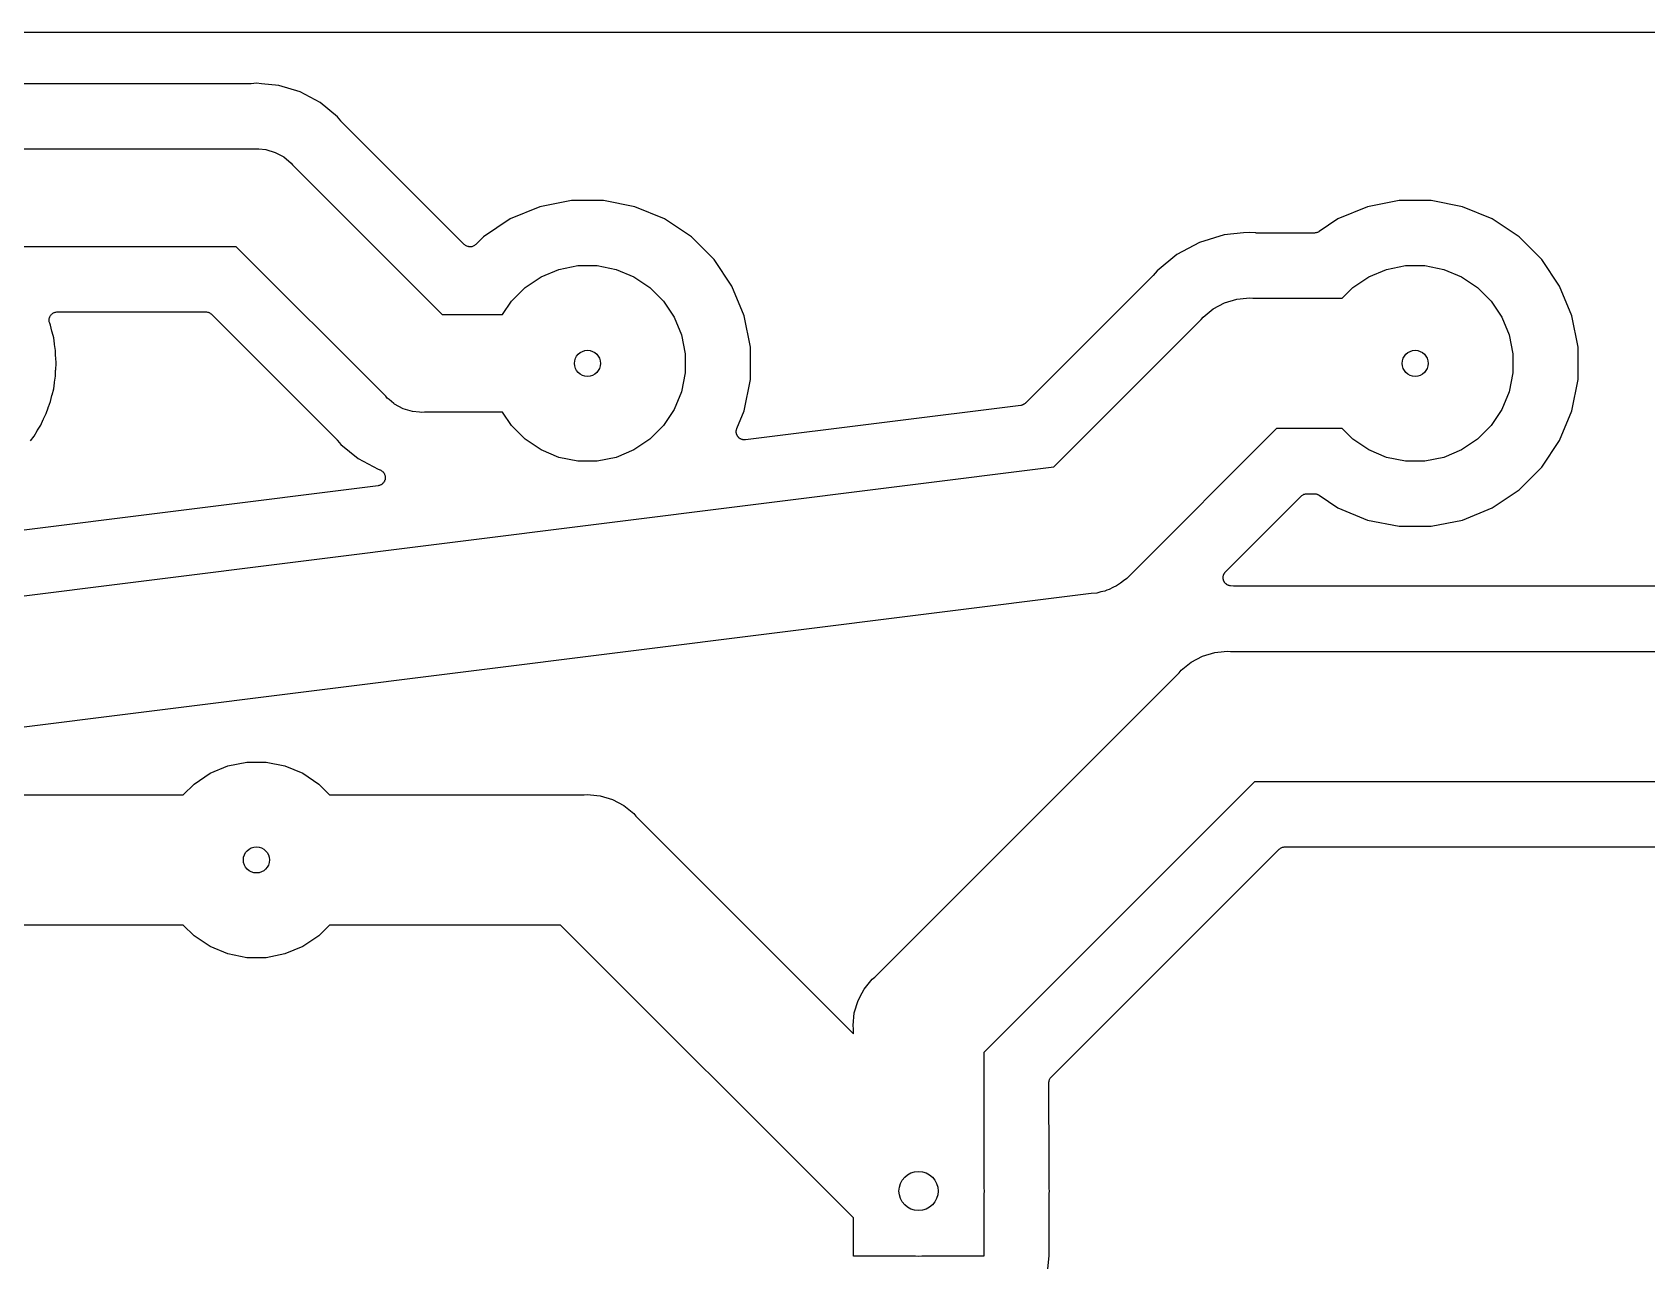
# Model space of a CAD drawing. Extents: x 74 to 216, y -130 to -38.
# Drawn here: x 123.56 to 148.33, y -56.98 to -38.1 of the extents above; entities that cross this region are included whole.
import ezdxf

# ---------------------------------------------------------------- set-up
doc = ezdxf.new("R2010")
doc.units = 0
doc.layers.add('BLACK', color=7, linetype='CONTINUOUS')

msp = doc.modelspace()

# ---------------------------------------------------------------- linework, layer by layer
at = {"layer": 'BLACK', "linetype": 'CONTINUOUS'}
for p, q in [((73.787, -38.1), (215.773, -38.1)), ((126.908, -38.89), (101.692, -38.89)), ((126.913, -38.8895), (126.908, -38.89)), ((126.918, -38.8895), (126.913, -38.8895)), ((126.92, -38.8894), (126.918, -38.8895)), ((127, -38.8815), (126.92, -38.8894)), ((127.08, -38.8894), (127, -38.8815)), ((127.343, -38.9153), (127.08, -38.8894)), ((127.08, -38.8894), (127.08, -38.8894)), ((127.673, -39.0154), (127.343, -38.9153)), ((127.977, -39.1779), (127.673, -39.0154)), ((128.243, -39.3966), (127.977, -39.1779)), ((128.294, -39.4585), (128.243, -39.3966)), ((128.298, -39.4623), (128.294, -39.4585)), ((128.301, -39.4665), (128.298, -39.4623)), ((128.303, -39.4678), (128.301, -39.4665)), ((130.19, -41.355), (128.303, -39.4678)), ((101.637, -39.89), (126.963, -39.89)), ((126.963, -39.89), (127, -39.8864)), ((127, -39.8864), (127.037, -39.89)), ((127.037, -39.89), (127.037, -39.89)), ((127.037, -39.89), (127.147, -39.9009)), ((127.147, -39.9009), (127.288, -39.9437)), ((127.288, -39.9437), (127.419, -40.0134)), ((127.419, -40.0134), (127.533, -40.1071)), ((127.533, -40.1071), (127.556, -40.1357)), ((127.556, -40.1357), (129.851, -42.43)), ((131.351, -40.7761), (130.896, -40.9645)), ((131.834, -40.68), (131.351, -40.7761)), ((132.326, -40.68), (131.834, -40.68)), ((132.809, -40.7761), (132.326, -40.68)), ((133.264, -40.9645), (132.809, -40.7761)), ((144.051, -40.7761), (143.596, -40.9645)), ((144.534, -40.68), (144.051, -40.7761)), ((145.026, -40.68), (144.534, -40.68)), ((145.509, -40.7761), (145.026, -40.68)), ((145.964, -40.9645), (145.509, -40.7761)), ((130.896, -40.9645), (130.486, -41.2381)), ((133.674, -41.2381), (133.264, -40.9645)), ((143.596, -40.9645), (143.305, -41.1586)), ((146.374, -41.2381), (145.964, -40.9645)), ((130.199, -41.3626), (130.19, -41.355)), ((130.208, -41.3702), (130.199, -41.3626)), ((130.359, -41.3637), (130.35, -41.3712)), ((130.368, -41.3562), (130.359, -41.3637)), ((130.369, -41.3556), (130.368, -41.3562)), ((130.486, -41.2381), (130.369, -41.355)), ((130.369, -41.355), (130.369, -41.3556)), ((130.369, -41.3556), (130.369, -41.3556)), ((130.369, -41.3556), (130.369, -41.3556)), ((134.022, -41.5863), (133.674, -41.2381)), ((141.471, -41.3233), (141.123, -41.509)), ((141.848, -41.2089), (141.471, -41.3233)), ((142.148, -41.1794), (141.848, -41.2089)), ((142.24, -41.1703), (142.148, -41.1794)), ((142.148, -41.1794), (142.148, -41.1794)), ((142.332, -41.1794), (142.24, -41.1703)), ((142.337, -41.1794), (142.332, -41.1794)), ((142.343, -41.18), (142.337, -41.1794)), ((142.344, -41.18), (142.343, -41.18)), ((143.235, -41.18), (142.344, -41.18)), ((143.246, -41.1789), (143.235, -41.18)), ((143.258, -41.1779), (143.246, -41.1789)), ((143.259, -41.1777), (143.258, -41.1779)), ((143.271, -41.1742), (143.259, -41.1776)), ((143.259, -41.1776), (143.259, -41.1777)), ((143.282, -41.171), (143.271, -41.1742)), ((143.283, -41.1706), (143.282, -41.171)), ((143.293, -41.165), (143.283, -41.1704)), ((143.283, -41.1704), (143.283, -41.1706)), ((143.304, -41.1596), (143.293, -41.165)), ((143.305, -41.1588), (143.304, -41.1596)), ((143.305, -41.1586), (143.305, -41.1588)), ((143.305, -41.1588), (143.305, -41.1588)), ((143.305, -41.1588), (143.305, -41.1588)), ((146.722, -41.5863), (146.374, -41.2381)), ((126.689, -41.39), (101.911, -41.39)), ((128.984, -43.6843), (126.689, -41.39)), ((130.209, -41.3704), (130.208, -41.3702)), ((130.209, -41.3707), (130.209, -41.3704)), ((130.22, -41.3764), (130.209, -41.3707)), ((130.23, -41.3821), (130.22, -41.3764)), ((130.23, -41.3822), (130.23, -41.3821)), ((130.231, -41.3824), (130.23, -41.3822)), ((130.242, -41.3859), (130.231, -41.3824)), ((130.254, -41.3895), (130.242, -41.3859)), ((130.254, -41.3896), (130.254, -41.3895)), ((130.255, -41.3897), (130.254, -41.3896)), ((130.266, -41.3909), (130.255, -41.3897)), ((130.278, -41.3922), (130.266, -41.3909)), ((130.279, -41.3921), (130.278, -41.3922)), ((130.291, -41.3911), (130.279, -41.3922)), ((130.279, -41.3922), (130.279, -41.3921)), ((130.303, -41.39), (130.291, -41.3911)), ((130.304, -41.3899), (130.303, -41.3899)), ((130.303, -41.3899), (130.303, -41.39)), ((130.315, -41.3864), (130.304, -41.3899)), ((130.327, -41.3831), (130.315, -41.3864)), ((130.328, -41.3828), (130.327, -41.3829)), ((130.327, -41.3829), (130.327, -41.3831)), ((130.338, -41.3772), (130.328, -41.3828)), ((130.349, -41.3717), (130.338, -41.3772)), ((130.35, -41.3712), (130.349, -41.3714)), ((130.349, -41.3714), (130.349, -41.3717)), ((134.295, -41.9958), (134.022, -41.5863)), ((141.123, -41.509), (140.819, -41.7589)), ((146.995, -41.9958), (146.722, -41.5863)), ((131.124, -42.0149), (131.369, -41.8507)), ((131.369, -41.8507), (131.642, -41.7376)), ((131.642, -41.7376), (131.932, -41.68)), ((131.932, -41.68), (132.228, -41.68)), ((132.228, -41.68), (132.518, -41.7376)), ((132.518, -41.7376), (132.791, -41.8507)), ((132.791, -41.8507), (133.036, -42.0149)), ((140.752, -41.8397), (138.802, -43.7897)), ((140.755, -41.8355), (140.752, -41.8397)), ((140.759, -41.8318), (140.755, -41.8355)), ((140.76, -41.8304), (140.759, -41.8318)), ((140.819, -41.7589), (140.76, -41.8304)), ((143.824, -42.0149), (144.069, -41.8507)), ((144.069, -41.8507), (144.342, -41.7376)), ((144.342, -41.7376), (144.632, -41.68)), ((144.632, -41.68), (144.928, -41.68)), ((144.928, -41.68), (145.218, -41.7376)), ((145.218, -41.7376), (145.491, -41.8507)), ((145.491, -41.8507), (145.736, -42.0149)), ((130.915, -42.2238), (131.124, -42.0149)), ((133.036, -42.0149), (133.245, -42.2238)), ((134.484, -42.4508), (134.295, -41.9958)), ((143.659, -42.18), (143.824, -42.0149)), ((145.736, -42.0149), (145.945, -42.2238)), ((147.184, -42.4508), (146.995, -41.9958)), ((130.777, -42.43), (130.915, -42.2238)), ((133.245, -42.2238), (133.409, -42.4695)), ((141.529, -42.4695), (141.682, -42.3445)), ((141.682, -42.3445), (141.855, -42.2517)), ((141.855, -42.2517), (142.044, -42.1945)), ((142.044, -42.1945), (142.191, -42.18)), ((142.191, -42.18), (142.24, -42.1752)), ((142.191, -42.18), (142.191, -42.18)), ((142.24, -42.1752), (142.289, -42.18)), ((142.289, -42.18), (143.659, -42.18)), ((145.945, -42.2238), (146.109, -42.4695)), ((123.821, -42.5154), (123.822, -42.5036)), ((123.821, -42.5158), (123.821, -42.5154)), ((123.821, -42.5161), (123.821, -42.5158)), ((123.822, -42.5281), (123.821, -42.5161)), ((123.822, -42.5036), (123.823, -42.4915)), ((123.823, -42.5401), (123.822, -42.5281)), ((123.823, -42.4908), (123.827, -42.4794)), ((123.823, -42.4911), (123.823, -42.4908)), ((123.823, -42.4915), (123.823, -42.4911)), ((123.823, -42.5405), (123.823, -42.5401)), ((123.823, -42.5408), (123.823, -42.5405)), ((123.826, -42.5522), (123.823, -42.5408)), ((123.83, -42.564), (123.826, -42.5522)), ((123.827, -42.4794), (123.831, -42.4678)), ((123.83, -42.5646), (123.83, -42.564)), ((123.83, -42.5656), (123.83, -42.5646)), ((123.83, -42.5646), (123.83, -42.5646)), ((123.83, -42.5646), (123.83, -42.5646)), ((123.843, -42.5966), (123.83, -42.5656)), ((123.831, -42.4672), (123.837, -42.4566)), ((123.831, -42.4675), (123.831, -42.4672)), ((123.831, -42.4678), (123.831, -42.4675)), ((123.837, -42.4566), (123.842, -42.446)), ((123.842, -42.446), (123.843, -42.4457)), ((123.843, -42.4454), (123.85, -42.4362)), ((123.843, -42.4457), (123.843, -42.4454)), ((123.861, -42.6873), (123.843, -42.5966)), ((123.85, -42.4362), (123.858, -42.4269)), ((123.858, -42.4267), (123.859, -42.4264)), ((123.858, -42.4269), (123.858, -42.4267)), ((123.859, -42.4264), (123.868, -42.419)), ((123.868, -42.419), (123.877, -42.4112)), ((123.877, -42.4112), (123.878, -42.4111)), ((123.878, -42.4109), (123.888, -42.4053)), ((123.878, -42.4111), (123.878, -42.4109)), ((123.888, -42.4053), (123.899, -42.3996)), ((123.899, -42.3996), (123.9, -42.3995)), ((123.9, -42.3993), (123.911, -42.3959)), ((123.9, -42.3995), (123.9, -42.3993)), ((123.911, -42.3959), (123.923, -42.3924)), ((123.923, -42.3924), (123.924, -42.3923)), ((123.923, -42.3924), (123.923, -42.3924)), ((123.924, -42.3923), (123.936, -42.3912)), ((123.936, -42.3912), (123.948, -42.39)), ((123.948, -42.39), (126.223, -42.39)), ((126.223, -42.39), (126.223, -42.39)), ((126.223, -42.39), (126.223, -42.39)), ((126.223, -42.39), (126.223, -42.39)), ((126.223, -42.39), (126.224, -42.39)), ((126.224, -42.39), (126.236, -42.3913)), ((126.236, -42.3913), (126.248, -42.3925)), ((126.248, -42.3925), (126.248, -42.3927)), ((126.248, -42.3927), (126.249, -42.3928)), ((126.249, -42.3928), (126.26, -42.3963)), ((126.26, -42.3963), (126.271, -42.3998)), ((126.271, -42.3998), (126.272, -42.4001)), ((126.272, -42.4001), (126.273, -42.4003)), ((126.273, -42.4003), (126.283, -42.4059)), ((126.283, -42.4059), (126.293, -42.4115)), ((126.293, -42.4115), (126.294, -42.4119)), ((126.294, -42.4119), (126.294, -42.4122)), ((126.294, -42.4122), (126.303, -42.4197)), ((126.303, -42.4197), (126.312, -42.4272)), ((126.312, -42.4272), (128.237, -44.3522)), ((129.851, -42.43), (130.777, -42.43)), ((133.409, -42.4695), (133.522, -42.7425)), ((134.58, -42.9338), (134.484, -42.4508)), ((139.236, -44.7703), (141.498, -42.5076)), ((141.498, -42.5076), (141.529, -42.4695)), ((146.109, -42.4695), (146.222, -42.7425)), ((147.28, -42.9338), (147.184, -42.4508)), ((123.863, -42.6925), (123.861, -42.6873)), ((123.864, -42.6977), (123.863, -42.6925)), ((123.864, -42.6994), (123.864, -42.6977)), ((123.891, -42.7879), (123.864, -42.6994)), ((123.9, -42.88), (123.891, -42.7879)), ((133.522, -42.7425), (133.58, -43.0323)), ((146.222, -42.7425), (146.28, -43.0323)), ((123.901, -42.8852), (123.9, -42.88)), ((123.902, -42.8906), (123.901, -42.8852)), ((123.902, -42.8923), (123.902, -42.8906)), ((123.92, -42.983), (123.902, -42.8923)), ((123.92, -43.0755), (123.92, -42.983)), ((123.921, -43.0808), (123.92, -43.0755)), ((123.92, -43.0862), (123.921, -43.0808)), ((123.921, -43.088), (123.92, -43.0862)), ((123.93, -43.18), (123.921, -43.088)), ((133.58, -43.0323), (133.58, -43.3277)), ((134.58, -43.4262), (134.58, -42.9338)), ((146.28, -43.0323), (146.28, -43.3277)), ((147.28, -43.4262), (147.28, -42.9338)), ((123.92, -43.2827), (123.921, -43.2774)), ((123.92, -43.2845), (123.92, -43.2827)), ((123.92, -43.377), (123.92, -43.2845)), ((123.921, -43.272), (123.93, -43.18)), ((123.921, -43.2774), (123.921, -43.272)), ((133.58, -43.3277), (133.522, -43.6175)), ((146.28, -43.3277), (146.222, -43.6175)), ((123.864, -43.6606), (123.891, -43.5721)), ((123.891, -43.5721), (123.9, -43.48)), ((123.9, -43.4783), (123.901, -43.473)), ((123.9, -43.48), (123.9, -43.4783)), ((123.901, -43.473), (123.902, -43.4677)), ((123.902, -43.4677), (123.92, -43.377)), ((134.484, -43.9092), (134.58, -43.4262)), ((147.184, -43.9092), (147.28, -43.4262)), ((123.808, -43.8488), (123.843, -43.7634)), ((123.843, -43.7634), (123.861, -43.6727)), ((123.861, -43.6727), (123.862, -43.6709)), ((123.862, -43.6709), (123.863, -43.6658)), ((123.863, -43.6658), (123.864, -43.6606)), ((129.007, -43.7129), (128.984, -43.6843)), ((129.036, -43.7364), (129.007, -43.7129)), ((129.107, -43.7952), (129.036, -43.7364)), ((129.036, -43.7364), (129.036, -43.7364)), ((129.121, -43.8066), (129.107, -43.7952)), ((129.252, -43.8763), (129.121, -43.8066)), ((133.522, -43.6175), (133.409, -43.8905)), ((138.728, -43.826), (134.505, -44.3538)), ((138.732, -43.8251), (138.728, -43.826)), ((138.735, -43.8248), (138.732, -43.8251)), ((138.744, -43.8224), (138.735, -43.8248)), ((138.752, -43.8205), (138.744, -43.8224)), ((138.755, -43.8189), (138.752, -43.8205)), ((138.759, -43.8179), (138.755, -43.8189)), ((138.767, -43.8139), (138.759, -43.8179)), ((138.775, -43.8105), (138.767, -43.8139)), ((138.778, -43.8082), (138.775, -43.8105)), ((138.781, -43.8065), (138.778, -43.8082)), ((138.788, -43.8011), (138.781, -43.8065)), ((138.795, -43.7962), (138.788, -43.8011)), ((138.798, -43.7934), (138.795, -43.7962)), ((138.801, -43.791), (138.798, -43.7934)), ((138.802, -43.7897), (138.801, -43.791)), ((146.222, -43.6175), (146.109, -43.8905)), ((123.692, -44.1274), (123.728, -44.0419)), ((123.728, -44.0403), (123.731, -44.0356)), ((123.728, -44.0419), (123.728, -44.0403)), ((123.731, -44.0356), (123.733, -44.0306)), ((123.733, -44.0306), (123.777, -43.9491)), ((123.777, -43.9491), (123.804, -43.8606)), ((123.804, -43.8589), (123.806, -43.854)), ((123.804, -43.8606), (123.804, -43.8589)), ((123.806, -43.854), (123.808, -43.8488)), ((129.393, -43.9191), (129.252, -43.8763)), ((129.503, -43.93), (129.393, -43.9191)), ((129.54, -43.9336), (129.503, -43.93)), ((129.503, -43.93), (129.503, -43.93)), ((129.577, -43.93), (129.54, -43.9336)), ((130.777, -43.93), (129.577, -43.93)), ((130.915, -44.1362), (130.777, -43.93)), ((133.409, -43.8905), (133.245, -44.1362)), ((134.372, -44.1792), (134.484, -43.9092)), ((146.109, -43.8905), (145.945, -44.1362)), ((146.995, -44.3642), (147.184, -43.9092)), ((123.532, -44.368), (123.591, -44.2965)), ((123.591, -44.2965), (123.635, -44.215)), ((123.635, -44.2134), (123.638, -44.209)), ((123.635, -44.215), (123.635, -44.2134)), ((123.638, -44.209), (123.641, -44.2043)), ((123.641, -44.2043), (123.692, -44.1274)), ((131.124, -44.3451), (130.915, -44.1362)), ((133.245, -44.1362), (133.036, -44.3451)), ((134.362, -44.2275), (134.363, -44.2227)), ((134.363, -44.2351), (134.362, -44.2275)), ((134.363, -44.2179), (134.364, -44.2104)), ((134.363, -44.2227), (134.363, -44.2179)), ((134.363, -44.2426), (134.363, -44.2351)), ((134.364, -44.2474), (134.363, -44.2426)), ((134.364, -44.2104), (134.365, -44.2029)), ((134.365, -44.2522), (134.364, -44.2474)), ((134.365, -44.2029), (134.366, -44.1982)), ((134.367, -44.2595), (134.365, -44.2522)), ((134.366, -44.1982), (134.367, -44.1935)), ((134.367, -44.1935), (134.37, -44.1864)), ((134.369, -44.2669), (134.367, -44.2595)), ((134.371, -44.2713), (134.369, -44.2669)), ((134.37, -44.1864), (134.372, -44.1792)), ((134.372, -44.276), (134.371, -44.2713)), ((134.375, -44.2826), (134.372, -44.276)), ((134.379, -44.2896), (134.375, -44.2826)), ((134.381, -44.2936), (134.379, -44.2896)), ((134.384, -44.2979), (134.381, -44.2936)), ((134.388, -44.3037), (134.384, -44.2979)), ((134.393, -44.31), (134.388, -44.3037)), ((134.396, -44.3133), (134.393, -44.31)), ((134.399, -44.3171), (134.396, -44.3133)), ((134.405, -44.3219), (134.399, -44.3171)), ((134.41, -44.3272), (134.405, -44.3219)), ((134.415, -44.3298), (134.41, -44.3272)), ((134.418, -44.3329), (134.415, -44.3298)), ((134.425, -44.3365), (134.418, -44.3329)), ((134.431, -44.3406), (134.425, -44.3365)), ((134.436, -44.3424), (134.431, -44.3406)), ((142.654, -44.18), (140.416, -46.4178)), ((143.659, -44.18), (142.654, -44.18)), ((143.824, -44.3451), (143.659, -44.18)), ((145.945, -44.1362), (145.736, -44.3451)), ((128.237, -44.3522), (128.239, -44.3535)), ((128.239, -44.3535), (128.242, -44.3577)), ((128.242, -44.3577), (128.246, -44.3615)), ((128.246, -44.3615), (128.297, -44.4234)), ((128.297, -44.4234), (128.563, -44.6421)), ((131.369, -44.5093), (131.124, -44.3451)), ((131.642, -44.6224), (131.369, -44.5093)), ((132.791, -44.5093), (132.518, -44.6224)), ((133.036, -44.3451), (132.791, -44.5093)), ((134.44, -44.3448), (134.436, -44.3424)), ((134.447, -44.347), (134.44, -44.3448)), ((134.454, -44.3498), (134.447, -44.347)), ((134.459, -44.3507), (134.454, -44.3498)), ((134.464, -44.3521), (134.459, -44.3507)), ((134.471, -44.3529), (134.464, -44.3521)), ((134.479, -44.3543), (134.471, -44.3529)), ((134.484, -44.3542), (134.479, -44.3543)), ((134.488, -44.3548), (134.484, -44.3542)), ((134.496, -44.3541), (134.488, -44.3548)), ((134.503, -44.354), (134.496, -44.3541)), ((134.505, -44.3538), (134.503, -44.354)), ((144.069, -44.5093), (143.824, -44.3451)), ((144.342, -44.6224), (144.069, -44.5093)), ((145.491, -44.5093), (145.218, -44.6224)), ((145.736, -44.3451), (145.491, -44.5093)), ((146.722, -44.7737), (146.995, -44.3642)), ((119.318, -47.26), (139.236, -44.7703)), ((128.563, -44.6421), (128.867, -44.8046)), ((128.867, -44.8046), (128.888, -44.811)), ((128.888, -44.811), (128.89, -44.8115)), ((128.89, -44.8115), (128.9, -44.8157)), ((128.9, -44.8157), (128.909, -44.8197)), ((128.909, -44.8197), (128.911, -44.8206)), ((128.911, -44.8206), (128.913, -44.8213)), ((128.913, -44.8213), (128.921, -44.8274)), ((128.921, -44.8274), (128.93, -44.8331)), ((128.93, -44.8331), (128.932, -44.8343)), ((128.932, -44.8343), (128.933, -44.8354)), ((128.933, -44.8354), (128.94, -44.843)), ((131.932, -44.68), (131.642, -44.6224)), ((132.228, -44.68), (131.932, -44.68)), ((132.518, -44.6224), (132.228, -44.68)), ((144.632, -44.68), (144.342, -44.6224)), ((144.928, -44.68), (144.632, -44.68)), ((145.218, -44.6224), (144.928, -44.68)), ((146.374, -45.1219), (146.722, -44.7737)), ((128.867, -45.0586), (119.263, -46.259)), ((128.877, -45.0562), (128.867, -45.0586)), ((128.888, -45.0542), (128.877, -45.0562)), ((128.889, -45.0535), (128.888, -45.0542)), ((128.891, -45.0531), (128.889, -45.0535)), ((128.901, -45.0488), (128.891, -45.0531)), ((128.911, -45.0448), (128.901, -45.0488)), ((128.912, -45.0438), (128.911, -45.0448)), ((128.914, -45.043), (128.912, -45.0438)), ((128.923, -45.0369), (128.914, -45.043)), ((128.931, -45.0311), (128.923, -45.0369)), ((128.933, -45.0298), (128.931, -45.0311)), ((128.934, -45.0288), (128.933, -45.0298)), ((128.941, -45.0211), (128.934, -45.0288)), ((128.94, -44.843), (128.948, -44.8504)), ((128.949, -45.0136), (128.941, -45.0211)), ((128.948, -44.8504), (128.949, -44.8518)), ((128.949, -44.8518), (128.95, -44.8531)), ((128.95, -45.0121), (128.949, -45.0136)), ((128.95, -44.8531), (128.956, -44.862)), ((128.951, -45.0109), (128.95, -45.0121)), ((128.957, -45.0019), (128.951, -45.0109)), ((128.956, -44.862), (128.962, -44.8707)), ((128.963, -44.9931), (128.957, -45.0019)), ((128.962, -44.8707), (128.963, -44.8724)), ((128.963, -44.8724), (128.964, -44.8738)), ((128.964, -44.9914), (128.963, -44.9931)), ((128.964, -44.8738), (128.968, -44.8837)), ((128.965, -44.9899), (128.964, -44.9914)), ((128.968, -44.9801), (128.965, -44.9899)), ((128.968, -44.8837), (128.972, -44.8935)), ((128.973, -44.9703), (128.968, -44.9801)), ((128.972, -44.8935), (128.972, -44.8952)), ((128.972, -44.8952), (128.973, -44.8968)), ((128.973, -44.8968), (128.975, -44.9073)), ((128.974, -44.9669), (128.973, -44.9685)), ((128.973, -44.9685), (128.973, -44.9703)), ((128.975, -44.9564), (128.974, -44.9669)), ((128.975, -44.9073), (128.977, -44.9177)), ((128.978, -44.946), (128.975, -44.9564)), ((128.977, -44.9177), (128.977, -44.9194)), ((128.977, -44.9194), (128.978, -44.9212)), ((128.978, -44.9212), (128.978, -44.9318)), ((128.978, -44.9318), (128.978, -44.9424)), ((128.978, -44.9424), (128.978, -44.9442)), ((128.978, -44.9442), (128.978, -44.946)), ((141.87, -46.3788), (143.031, -45.2172)), ((143.031, -45.2172), (143.032, -45.2169)), ((143.032, -45.216), (143.042, -45.2086)), ((143.032, -45.2169), (143.032, -45.216)), ((143.032, -45.2169), (143.032, -45.2169)), ((143.032, -45.2169), (143.032, -45.2169)), ((143.042, -45.2086), (143.051, -45.2012)), ((143.051, -45.2009), (143.052, -45.2005)), ((143.051, -45.2012), (143.051, -45.2009)), ((143.052, -45.2005), (143.062, -45.1951)), ((143.062, -45.1951), (143.073, -45.1896)), ((143.073, -45.1894), (143.074, -45.1891)), ((143.073, -45.1896), (143.073, -45.1894)), ((143.074, -45.1891), (143.085, -45.1858)), ((143.085, -45.1858), (143.096, -45.1824)), ((143.096, -45.1824), (143.097, -45.1824)), ((143.097, -45.1824), (143.098, -45.1822)), ((143.098, -45.1822), (143.109, -45.1811)), ((143.109, -45.1811), (143.121, -45.18)), ((143.121, -45.18), (143.235, -45.18)), ((143.235, -45.18), (143.235, -45.18)), ((143.235, -45.18), (143.235, -45.18)), ((143.235, -45.18), (143.235, -45.18)), ((143.235, -45.18), (143.237, -45.18)), ((143.237, -45.18), (143.248, -45.1813)), ((143.248, -45.1813), (143.26, -45.1825)), ((143.26, -45.1825), (143.26, -45.1827)), ((143.26, -45.1827), (143.261, -45.1828)), ((143.261, -45.1828), (143.272, -45.1863)), ((143.272, -45.1863), (143.284, -45.1897)), ((143.284, -45.1897), (143.284, -45.1901)), ((143.284, -45.1901), (143.285, -45.1903)), ((143.285, -45.1903), (143.295, -45.1959)), ((143.295, -45.1959), (143.305, -45.2014)), ((143.305, -45.2014), (143.596, -45.3955)), ((145.964, -45.3955), (146.374, -45.1219)), ((143.596, -45.3955), (144.051, -45.5839)), ((145.509, -45.5839), (145.964, -45.3955)), ((144.051, -45.5839), (144.534, -45.68)), ((144.534, -45.68), (145.026, -45.68)), ((145.026, -45.68), (145.509, -45.5839)), ((140.258, -46.5555), (140.226, -46.5726)), ((140.307, -46.5159), (140.258, -46.5555)), ((140.358, -46.4798), (140.307, -46.5159)), ((140.416, -46.4178), (140.358, -46.4798)), ((141.832, -46.4681), (141.833, -46.4617)), ((141.833, -46.474), (141.832, -46.4681)), ((141.833, -46.4552), (141.834, -46.4494)), ((141.833, -46.4617), (141.833, -46.4552)), ((141.833, -46.48), (141.833, -46.474)), ((141.834, -46.4864), (141.833, -46.48)), ((141.834, -46.4494), (141.835, -46.4435)), ((141.835, -46.4928), (141.834, -46.4864)), ((141.835, -46.4435), (141.837, -46.4373)), ((141.837, -46.4985), (141.835, -46.4928)), ((141.837, -46.4373), (141.838, -46.4309)), ((141.838, -46.5044), (141.837, -46.4985)), ((141.838, -46.4309), (141.84, -46.4254)), ((141.84, -46.5104), (141.838, -46.5044)), ((141.84, -46.4254), (141.842, -46.4198)), ((141.842, -46.5165), (141.84, -46.5104)), ((141.842, -46.4198), (141.845, -46.4141)), ((141.845, -46.5218), (141.842, -46.5165)), ((141.845, -46.4141), (141.848, -46.4081)), ((141.847, -46.5273), (141.845, -46.5218)), ((141.85, -46.5328), (141.847, -46.5273)), ((141.848, -46.4081), (141.851, -46.4032)), ((141.853, -46.5385), (141.85, -46.5328)), ((141.851, -46.4032), (141.854, -46.3979)), ((141.857, -46.5431), (141.853, -46.5385)), ((141.854, -46.3979), (141.858, -46.3929)), ((141.86, -46.5481), (141.857, -46.5431)), ((141.858, -46.3929), (141.862, -46.3876)), ((141.865, -46.5527), (141.86, -46.5481)), ((141.862, -46.3876), (141.866, -46.3834)), ((141.869, -46.5577), (141.865, -46.5527)), ((141.866, -46.3834), (141.87, -46.3788)), ((141.874, -46.5615), (141.869, -46.5577)), ((141.878, -46.5658), (141.874, -46.5615)), ((141.883, -46.5695), (141.878, -46.5658)), ((141.888, -46.5736), (141.883, -46.5695)), ((139.811, -46.7139), (119.589, -49.2417)), ((139.896, -46.7055), (139.811, -46.7139)), ((139.956, -46.6874), (139.896, -46.7055)), ((140.017, -46.6736), (139.956, -46.6874)), ((140.05, -46.6589), (140.017, -46.6736)), ((140.085, -46.6483), (140.05, -46.6589)), ((140.14, -46.6189), (140.085, -46.6483)), ((140.197, -46.5935), (140.14, -46.6189)), ((140.226, -46.5726), (140.197, -46.5935)), ((141.893, -46.5765), (141.888, -46.5736)), ((141.898, -46.5798), (141.893, -46.5765)), ((141.904, -46.5824), (141.898, -46.5798)), ((141.91, -46.5855), (141.904, -46.5824)), ((141.916, -46.5872), (141.91, -46.5855)), ((141.921, -46.5896), (141.916, -46.5872)), ((141.927, -46.5909), (141.921, -46.5896)), ((141.934, -46.5929), (141.927, -46.5909)), ((141.939, -46.5935), (141.934, -46.5929)), ((141.945, -46.5948), (141.939, -46.5935)), ((141.947, -46.5949), (141.945, -46.5948)), ((141.992, -46.5994), (141.947, -46.5949)), ((141.997, -46.5994), (141.992, -46.5994)), ((142.003, -46.6), (141.997, -46.5994)), ((142.004, -46.6), (142.003, -46.6)), ((179.896, -46.6), (142.004, -46.6)), ((141.189, -47.8895), (141.342, -47.7645)), ((141.342, -47.7645), (141.515, -47.6716)), ((141.515, -47.6716), (141.704, -47.6145)), ((141.704, -47.6145), (141.851, -47.6)), ((141.851, -47.6), (141.9, -47.5952)), ((141.851, -47.6), (141.851, -47.6)), ((141.9, -47.5952), (141.949, -47.6)), ((141.949, -47.6), (179.951, -47.6)), ((136.488, -52.5982), (141.158, -47.9276)), ((141.158, -47.9276), (141.189, -47.8895)), ((126.044, -49.6349), (126.289, -49.4707)), ((126.289, -49.4707), (126.562, -49.3576)), ((126.562, -49.3576), (126.852, -49.3)), ((126.852, -49.3), (127.148, -49.3)), ((127.148, -49.3), (127.438, -49.3576)), ((127.438, -49.3576), (127.711, -49.4707)), ((127.711, -49.4707), (127.956, -49.6349)), ((125.879, -49.8), (126.044, -49.6349)), ((127.956, -49.6349), (128.121, -49.8)), ((142.314, -49.6), (138.16, -53.7542)), ((179.34, -49.6), (142.314, -49.6)), ((120.42, -49.8), (125.879, -49.8)), ((128.121, -49.8), (132.031, -49.8)), ((132.031, -49.8), (132.08, -49.7952)), ((132.08, -49.7952), (132.129, -49.8)), ((132.129, -49.8), (132.276, -49.8145)), ((132.276, -49.8145), (132.465, -49.8717)), ((132.465, -49.8717), (132.638, -49.9645)), ((132.638, -49.9645), (132.791, -50.0895)), ((132.791, -50.0895), (132.822, -50.1276)), ((132.822, -50.1276), (136.16, -53.4658)), ((139.197, -54.1312), (142.691, -50.6372)), ((142.691, -50.6372), (142.692, -50.6369)), ((142.692, -50.6369), (142.693, -50.6359)), ((142.692, -50.6369), (142.692, -50.6369)), ((142.692, -50.6369), (142.692, -50.6369)), ((142.693, -50.6359), (142.702, -50.6286)), ((142.702, -50.6286), (142.711, -50.6212)), ((142.711, -50.6209), (142.712, -50.6205)), ((142.711, -50.6212), (142.711, -50.6209)), ((142.712, -50.6205), (142.722, -50.6151)), ((142.722, -50.6151), (142.733, -50.6096)), ((142.733, -50.6094), (142.734, -50.6091)), ((142.733, -50.6096), (142.733, -50.6094)), ((142.734, -50.6091), (142.745, -50.6058)), ((142.745, -50.6058), (142.756, -50.6024)), ((142.756, -50.6024), (142.757, -50.6023)), ((142.757, -50.6023), (142.758, -50.6022)), ((142.758, -50.6022), (142.769, -50.6011)), ((142.769, -50.6011), (142.781, -50.6)), ((142.781, -50.6), (149.137, -50.6)), ((125.879, -51.8), (122.67, -51.8)), ((126.044, -51.9651), (125.879, -51.8)), ((126.289, -52.1293), (126.044, -51.9651)), ((127.956, -51.9651), (127.711, -52.1293)), ((128.121, -51.8), (127.956, -51.9651)), ((131.666, -51.8), (128.121, -51.8)), ((136.16, -56.2942), (131.666, -51.8)), ((126.562, -52.2424), (126.289, -52.1293)), ((126.852, -52.3), (126.562, -52.2424)), ((127.438, -52.2424), (127.148, -52.3)), ((127.711, -52.1293), (127.438, -52.2424)), ((127.148, -52.3), (126.852, -52.3)), ((136.325, -52.7817), (136.449, -52.6295)), ((136.449, -52.6295), (136.488, -52.5982)), ((136.174, -53.144), (136.232, -52.9555)), ((136.232, -52.9555), (136.293, -52.8398)), ((136.293, -52.8398), (136.325, -52.7817)), ((136.155, -53.34), (136.174, -53.144)), ((136.16, -53.3891), (136.155, -53.34)), ((136.16, -53.4658), (136.16, -53.3891)), ((138.16, -53.7542), (138.16, -55.8309)), ((139.16, -54.2193), (139.161, -54.2076)), ((139.16, -54.2206), (139.16, -54.2193)), ((139.16, -54.221), (139.16, -54.2206)), ((139.16, -54.2206), (139.16, -54.2206)), ((139.16, -54.2206), (139.16, -54.2206)), ((139.16, -54.8246), (139.16, -54.221)), ((139.161, -54.2076), (139.163, -54.1959)), ((139.163, -54.1946), (139.166, -54.1834)), ((139.163, -54.1953), (139.163, -54.1946)), ((139.163, -54.1959), (139.163, -54.1953)), ((139.166, -54.1834), (139.17, -54.1722)), ((139.17, -54.171), (139.176, -54.1607)), ((139.17, -54.1716), (139.17, -54.171)), ((139.17, -54.1722), (139.17, -54.1716)), ((139.176, -54.1607), (139.181, -54.1504)), ((139.181, -54.1504), (139.182, -54.1499)), ((139.182, -54.1493), (139.19, -54.1403)), ((139.182, -54.1499), (139.182, -54.1493)), ((139.19, -54.1403), (139.197, -54.1312)), ((139.161, -54.83), (139.16, -54.8246)), ((139.16, -54.8353), (139.161, -54.83)), ((139.161, -54.8371), (139.16, -54.8353)), ((139.165, -54.8862), (139.161, -54.8371)), ((139.165, -55.8309), (139.165, -54.8862)), ((138.16, -55.8309), (138.165, -55.88)), ((138.165, -55.88), (138.16, -55.9291)), ((138.16, -55.9291), (138.16, -56.88)), ((139.166, -55.8362), (139.165, -55.8309)), ((139.165, -55.9273), (139.166, -55.922)), ((139.165, -55.9291), (139.165, -55.9273)), ((139.165, -56.8738), (139.165, -55.9291)), ((139.166, -55.8416), (139.166, -55.8362)), ((139.166, -55.8433), (139.166, -55.8416)), ((139.17, -55.88), (139.166, -55.8433)), ((139.166, -55.9167), (139.17, -55.88)), ((139.166, -55.922), (139.166, -55.9167)), ((136.16, -56.88), (136.16, -56.2942)), ((137.111, -56.88), (136.16, -56.88)), ((137.16, -56.8848), (137.111, -56.88)), ((137.209, -56.88), (137.16, -56.8848)), ((138.16, -56.88), (137.209, -56.88)), ((139.146, -57.076), (139.165, -56.8738))]:
    msp.add_line(p, q, dxfattribs=at)
at = {"layer": 'BLACK'}
for centre, radius in [((132.08, -43.18), 0.2), ((144.78, -43.18), 0.2), ((127, -50.8), 0.2), ((137.16, -55.88), 0.3)]:
    msp.add_circle(centre, radius, dxfattribs=at)

doc.saveas('drawing.dxf')
